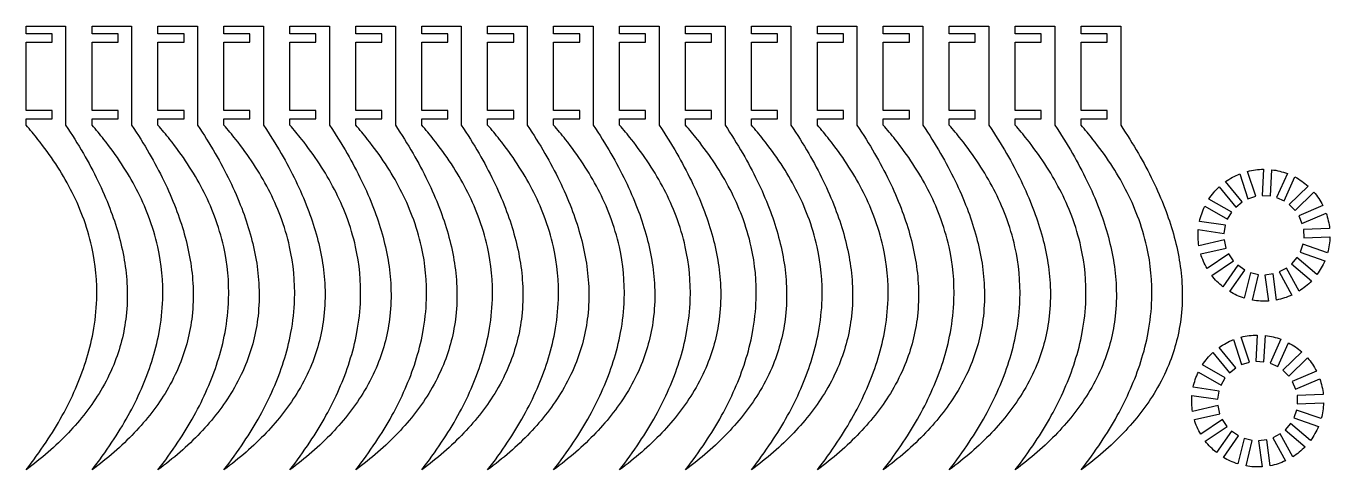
# Model space of a CAD drawing. Header units: metres. Extents: x 0.4 to 39.3, y 0.3 to 13.5.
import ezdxf

# ---------------------------------------------------------------- set-up
doc = ezdxf.new("R2010")
doc.units = ezdxf.units.M

msp = doc.modelspace()

# ---------------------------------------------------------------- linework, layer by layer
at = {"layer": 'Layer 1', "color": 0}
for points in [[(0.40826, 0.29257, 0.0186), (1.00317, 1.11783, 0.0203), (1.48703, 1.91277, 0.023), (1.8817, 2.70883, 0.0263), (2.19051, 3.52482, 0.031), (2.41035, 4.39572, 0.0379), (2.51837, 5.37926, 0.0633), (2.37123, 6.94665, 0.0357), (2.09619, 7.86302, 0.0292), (1.73746, 8.66335, 0.0254), (1.29256, 9.42169, 0.0223), (0.76229, 10.1552, 0.0119), (0.40802, 10.58134), (0.40802, 10.77142), (1.18694, 10.77142), (1.18694, 11.01945), (0.40802, 11.01945), (0.40802, 13.05056), (1.18694, 13.05056), (1.18694, 13.29859), (0.40802, 13.29859), (0.40802, 13.53409), (1.58913, 13.53409), (1.58918, 10.58134, -0.0162), (2.11826, 9.73241, -0.0181), (2.55187, 8.9172, -0.0212), (2.90715, 8.10074, -0.0231), (3.16297, 7.33379, -0.0269), (3.33891, 6.55497, -0.0312), (3.42357, 5.75968, -0.0384), (3.39466, 4.88445, -0.0699), (3.02313, 3.42934, -0.0369), (2.63929, 2.66152, -0.0303), (2.19111, 2.00345, -0.0261), (1.66974, 1.39767, -0.0229), (1.06903, 0.82422, -0.0195), (0.40826, 0.29257)], [(2.37677, 0.29257, 0.0186), (2.97167, 1.11783, 0.0203), (3.45554, 1.91277, 0.023), (3.8502, 2.70883, 0.0263), (4.15902, 3.52482, 0.031), (4.37885, 4.39572, 0.0379), (4.48688, 5.37926, 0.0633), (4.33974, 6.94665, 0.0357), (4.06469, 7.86302, 0.0292), (3.70596, 8.66335, 0.0254), (3.26106, 9.42169, 0.0223), (2.73079, 10.1552, 0.0119), (2.37653, 10.58134), (2.37653, 10.77142), (3.15544, 10.77142), (3.15544, 11.01945), (2.37653, 11.01945), (2.37653, 13.05056), (3.15544, 13.05056), (3.15544, 13.29859), (2.37653, 13.29859), (2.37653, 13.53409), (3.55763, 13.53409), (3.55769, 10.58134, -0.0162), (4.08677, 9.73241, -0.0181), (4.52037, 8.9172, -0.0212), (4.87565, 8.10074, -0.0231), (5.13147, 7.33379, -0.0269), (5.30741, 6.55497, -0.0312), (5.39208, 5.75968, -0.0384), (5.36316, 4.88445, -0.0699), (4.99163, 3.42934, -0.0369), (4.6078, 2.66152, -0.0303), (4.15961, 2.00345, -0.0261), (3.63824, 1.39767, -0.0229), (3.03753, 0.82422, -0.0195), (2.37677, 0.29257)], [(4.34527, 0.29257, 0.0186), (4.94017, 1.11783, 0.0203), (5.42404, 1.91277, 0.023), (5.81871, 2.70883, 0.0263), (6.12752, 3.52482, 0.031), (6.34736, 4.39572, 0.0379), (6.45538, 5.37926, 0.0633), (6.30824, 6.94665, 0.0357), (6.0332, 7.86302, 0.0292), (5.67447, 8.66335, 0.0254), (5.22957, 9.42169, 0.0223), (4.6993, 10.1552, 0.0119), (4.34503, 10.58134), (4.34503, 10.77142), (5.12395, 10.77142), (5.12395, 11.01945), (4.34503, 11.01945), (4.34503, 13.05056), (5.12395, 13.05056), (5.12395, 13.29859), (4.34503, 13.29859), (4.34503, 13.53409), (5.52613, 13.53409), (5.52619, 10.58134, -0.0162), (6.05527, 9.73241, -0.0181), (6.48888, 8.9172, -0.0212), (6.84415, 8.10074, -0.0231), (7.09997, 7.33379, -0.0269), (7.27592, 6.55497, -0.0312), (7.36058, 5.75968, -0.0384), (7.33167, 4.88445, -0.0699), (6.96014, 3.42934, -0.0369), (6.5763, 2.66152, -0.0303), (6.12811, 2.00345, -0.0261), (5.60674, 1.39767, -0.0229), (5.00604, 0.82422, -0.0195), (4.34527, 0.29257)], [(6.31377, 0.29257, 0.0186), (6.90868, 1.11783, 0.0203), (7.39255, 1.91277, 0.023), (7.78721, 2.70883, 0.0263), (8.09602, 3.52482, 0.031), (8.31586, 4.39572, 0.0379), (8.42389, 5.37926, 0.0633), (8.27675, 6.94665, 0.0357), (8.0017, 7.86302, 0.0292), (7.64297, 8.66335, 0.0254), (7.19807, 9.42169, 0.0223), (6.6678, 10.1552, 0.0119), (6.31353, 10.58134), (6.31353, 10.77142), (7.09245, 10.77142), (7.09245, 11.01945), (6.31353, 11.01945), (6.31353, 13.05056), (7.09245, 13.05056), (7.09245, 13.29859), (6.31353, 13.29859), (6.31353, 13.53409), (7.49464, 13.53409), (7.49469, 10.58134, -0.0162), (8.02377, 9.73241, -0.0181), (8.45738, 8.9172, -0.0212), (8.81266, 8.10074, -0.0231), (9.06848, 7.33379, -0.0269), (9.24442, 6.55497, -0.0312), (9.32908, 5.75968, -0.0384), (9.30017, 4.88445, -0.0699), (8.92864, 3.42934, -0.0369), (8.54481, 2.66152, -0.0303), (8.09662, 2.00345, -0.0261), (7.57525, 1.39767, -0.0229), (6.97454, 0.82422, -0.0195), (6.31377, 0.29257)], [(8.28228, 0.29257, 0.0186), (8.87718, 1.11783, 0.0203), (9.36105, 1.91277, 0.023), (9.75571, 2.70883, 0.0263), (10.06453, 3.52482, 0.031), (10.28437, 4.39572, 0.0379), (10.39239, 5.37926, 0.0633), (10.24525, 6.94665, 0.0357), (9.9702, 7.86302, 0.0292), (9.61148, 8.66335, 0.0254), (9.16657, 9.42169, 0.0223), (8.6363, 10.1552, 0.0119), (8.28204, 10.58134), (8.28204, 10.77142), (9.06096, 10.77142), (9.06096, 11.01945), (8.28204, 11.01945), (8.28204, 13.05056), (9.06096, 13.05056), (9.06096, 13.29859), (8.28204, 13.29859), (8.28204, 13.53409), (9.46314, 13.53409), (9.4632, 10.58134, -0.0162), (9.99228, 9.73241, -0.0181), (10.42589, 8.9172, -0.0212), (10.78116, 8.10074, -0.0231), (11.03698, 7.33379, -0.0269), (11.21292, 6.55497, -0.0312), (11.29759, 5.75968, -0.0384), (11.26868, 4.88445, -0.0699), (10.89715, 3.42934, -0.0369), (10.51331, 2.66152, -0.0303), (10.06512, 2.00345, -0.0261), (9.54375, 1.39767, -0.0229), (8.94305, 0.82422, -0.0195), (8.28228, 0.29257)], [(10.25078, 0.29257, 0.0186), (10.84569, 1.11783, 0.0203), (11.32955, 1.91277, 0.023), (11.72422, 2.70883, 0.0263), (12.03303, 3.52482, 0.031), (12.25287, 4.39572, 0.0379), (12.36089, 5.37926, 0.0633), (12.21375, 6.94665, 0.0357), (11.93871, 7.86302, 0.0292), (11.57998, 8.66335, 0.0254), (11.13508, 9.42169, 0.0223), (10.60481, 10.1552, 0.0119), (10.25054, 10.58134), (10.25054, 10.77142), (11.02946, 10.77142), (11.02946, 11.01945), (10.25054, 11.01945), (10.25054, 13.05056), (11.02946, 13.05056), (11.02946, 13.29859), (10.25054, 13.29859), (10.25054, 13.53409), (11.43164, 13.53409), (11.4317, 10.58134, -0.0162), (11.96078, 9.73241, -0.0181), (12.39439, 8.9172, -0.0212), (12.74967, 8.10074, -0.0231), (13.00548, 7.33379, -0.0269), (13.18143, 6.55497, -0.0312), (13.26609, 5.75968, -0.0384), (13.23718, 4.88445, -0.0699), (12.86565, 3.42934, -0.0369), (12.48181, 2.66152, -0.0303), (12.03363, 2.00345, -0.0261), (11.51226, 1.39767, -0.0229), (10.91155, 0.82422, -0.0195), (10.25078, 0.29257)], [(12.21929, 0.29257, 0.0186), (12.81419, 1.11783, 0.0203), (13.29806, 1.91277, 0.023), (13.69272, 2.70883, 0.0263), (14.00154, 3.52482, 0.031), (14.22137, 4.39572, 0.0379), (14.3294, 5.37926, 0.0633), (14.18226, 6.94665, 0.0357), (13.90721, 7.86302, 0.0292), (13.54848, 8.66335, 0.0254), (13.10358, 9.42169, 0.0223), (12.57331, 10.1552, 0.0119), (12.21905, 10.58134), (12.21905, 10.77142), (12.99796, 10.77142), (12.99796, 11.01945), (12.21905, 11.01945), (12.21905, 13.05056), (12.99796, 13.05056), (12.99796, 13.29859), (12.21905, 13.29859), (12.21905, 13.53409), (13.40015, 13.53409), (13.40021, 10.58134, -0.0162), (13.92929, 9.73241, -0.0181), (14.36289, 8.9172, -0.0212), (14.71817, 8.10074, -0.0231), (14.97399, 7.33379, -0.0269), (15.14993, 6.55497, -0.0312), (15.2346, 5.75968, -0.0384), (15.20568, 4.88445, -0.0699), (14.83415, 3.42934, -0.0369), (14.45032, 2.66152, -0.0303), (14.00213, 2.00345, -0.0261), (13.48076, 1.39767, -0.0229), (12.88005, 0.82422, -0.0195), (12.21929, 0.29257)], [(14.18779, 0.29257, 0.0186), (14.78269, 1.11783, 0.0203), (15.26656, 1.91277, 0.023), (15.66123, 2.70883, 0.0263), (15.97004, 3.52482, 0.031), (16.18988, 4.39572, 0.0379), (16.2979, 5.37926, 0.0633), (16.15076, 6.94665, 0.0357), (15.87572, 7.86302, 0.0292), (15.51699, 8.66335, 0.0254), (15.07209, 9.42169, 0.0223), (14.54182, 10.1552, 0.0119), (14.18755, 10.58134), (14.18755, 10.77142), (14.96647, 10.77142), (14.96647, 11.01945), (14.18755, 11.01945), (14.18755, 13.05056), (14.96647, 13.05056), (14.96647, 13.29859), (14.18755, 13.29859), (14.18755, 13.53409), (15.36865, 13.53409), (15.36871, 10.58134, -0.0162), (15.89779, 9.73241, -0.0181), (16.3314, 8.9172, -0.0212), (16.68667, 8.10074, -0.0231), (16.94249, 7.33379, -0.0269), (17.11844, 6.55497, -0.0312), (17.2031, 5.75968, -0.0384), (17.17419, 4.88445, -0.0699), (16.80266, 3.42934, -0.0369), (16.41882, 2.66152, -0.0303), (15.97063, 2.00345, -0.0261), (15.44926, 1.39767, -0.0229), (14.84856, 0.82422, -0.0195), (14.18779, 0.29257)], [(16.15629, 0.29257, 0.0186), (16.7512, 1.11783, 0.0203), (17.23507, 1.91277, 0.023), (17.62973, 2.70883, 0.0263), (17.93854, 3.52482, 0.031), (18.15838, 4.39572, 0.0379), (18.26641, 5.37926, 0.0633), (18.11927, 6.94665, 0.0357), (17.84422, 7.86302, 0.0292), (17.48549, 8.66335, 0.0254), (17.04059, 9.42169, 0.0223), (16.51032, 10.1552, 0.0119), (16.15605, 10.58134), (16.15605, 10.77142), (16.93497, 10.77142), (16.93497, 11.01945), (16.15605, 11.01945), (16.15605, 13.05056), (16.93497, 13.05056), (16.93497, 13.29859), (16.15605, 13.29859), (16.15605, 13.53409), (17.33716, 13.53409), (17.33721, 10.58134, -0.0162), (17.86629, 9.73241, -0.0181), (18.2999, 8.9172, -0.0212), (18.65518, 8.10074, -0.0231), (18.911, 7.33379, -0.0269), (19.08694, 6.55497, -0.0312), (19.1716, 5.75968, -0.0384), (19.14269, 4.88445, -0.0699), (18.77116, 3.42934, -0.0369), (18.38732, 2.66152, -0.0303), (17.93914, 2.00345, -0.0261), (17.41777, 1.39767, -0.0229), (16.81706, 0.82422, -0.0195), (16.15629, 0.29257)], [(18.1248, 0.29257, 0.0186), (18.7197, 1.11783, 0.0203), (19.20357, 1.91277, 0.023), (19.59823, 2.70883, 0.0263), (19.90705, 3.52482, 0.031), (20.12689, 4.39572, 0.0379), (20.23491, 5.37926, 0.0633), (20.08777, 6.94665, 0.0357), (19.81272, 7.86302, 0.0292), (19.454, 8.66335, 0.0254), (19.00909, 9.42169, 0.0223), (18.47882, 10.1552, 0.0119), (18.12456, 10.58134), (18.12456, 10.77142), (18.90348, 10.77142), (18.90348, 11.01945), (18.12456, 11.01945), (18.12456, 13.05056), (18.90348, 13.05056), (18.90348, 13.29859), (18.12456, 13.29859), (18.12456, 13.53409), (19.30566, 13.53409), (19.30572, 10.58134, -0.0162), (19.8348, 9.73241, -0.0181), (20.26841, 8.9172, -0.0212), (20.62368, 8.10074, -0.0231), (20.8795, 7.33379, -0.0269), (21.05544, 6.55497, -0.0312), (21.14011, 5.75968, -0.0384), (21.1112, 4.88445, -0.0699), (20.73967, 3.42934, -0.0369), (20.35583, 2.66152, -0.0303), (19.90764, 2.00345, -0.0261), (19.38627, 1.39767, -0.0229), (18.78557, 0.82422, -0.0195), (18.1248, 0.29257)], [(20.0933, 0.29257, 0.0186), (20.68821, 1.11783, 0.0203), (21.17207, 1.91277, 0.023), (21.56674, 2.70883, 0.0263), (21.87555, 3.52482, 0.031), (22.09539, 4.39572, 0.0379), (22.20341, 5.37926, 0.0633), (22.05627, 6.94665, 0.0357), (21.78123, 7.86302, 0.0292), (21.4225, 8.66335, 0.0254), (20.9776, 9.42169, 0.0223), (20.44733, 10.1552, 0.0119), (20.09306, 10.58134), (20.09306, 10.77142), (20.87198, 10.77142), (20.87198, 11.01945), (20.09306, 11.01945), (20.09306, 13.05056), (20.87198, 13.05056), (20.87198, 13.29859), (20.09306, 13.29859), (20.09306, 13.53409), (21.27416, 13.53409), (21.27422, 10.58134, -0.0162), (21.8033, 9.73241, -0.0181), (22.23691, 8.9172, -0.0212), (22.59219, 8.10074, -0.0231), (22.848, 7.33379, -0.0269), (23.02395, 6.55497, -0.0312), (23.10861, 5.75968, -0.0384), (23.0797, 4.88445, -0.0699), (22.70817, 3.42934, -0.0369), (22.32433, 2.66152, -0.0303), (21.87615, 2.00345, -0.0261), (21.35478, 1.39767, -0.0229), (20.75407, 0.82422, -0.0195), (20.0933, 0.29257)], [(22.0618, 0.29257, 0.0186), (22.65671, 1.11783, 0.0203), (23.14058, 1.91277, 0.023), (23.53524, 2.70883, 0.0263), (23.84406, 3.52482, 0.031), (24.06389, 4.39572, 0.0379), (24.17192, 5.37926, 0.0633), (24.02478, 6.94665, 0.0357), (23.74973, 7.86302, 0.0292), (23.391, 8.66335, 0.0254), (22.9461, 9.42169, 0.0223), (22.41583, 10.1552, 0.0119), (22.06157, 10.58134), (22.06157, 10.77142), (22.84048, 10.77142), (22.84048, 11.01945), (22.06157, 11.01945), (22.06157, 13.05056), (22.84048, 13.05056), (22.84048, 13.29859), (22.06157, 13.29859), (22.06157, 13.53409), (23.24267, 13.53409), (23.24273, 10.58134, -0.0162), (23.77181, 9.73241, -0.0181), (24.20541, 8.9172, -0.0212), (24.56069, 8.10074, -0.0231), (24.81651, 7.33379, -0.0269), (24.99245, 6.55497, -0.0312), (25.07712, 5.75968, -0.0384), (25.0482, 4.88445, -0.0699), (24.67667, 3.42934, -0.0369), (24.29284, 2.66152, -0.0303), (23.84465, 2.00345, -0.0261), (23.32328, 1.39767, -0.0229), (22.72257, 0.82422, -0.0195), (22.0618, 0.29257)], [(24.03031, 0.29257, 0.0186), (24.62521, 1.11783, 0.0203), (25.10908, 1.91277, 0.023), (25.50375, 2.70883, 0.0263), (25.81256, 3.52482, 0.031), (26.0324, 4.39572, 0.0379), (26.14042, 5.37926, 0.0633), (25.99328, 6.94665, 0.0357), (25.71824, 7.86302, 0.0292), (25.35951, 8.66335, 0.0254), (24.91461, 9.42169, 0.0223), (24.38434, 10.1552, 0.0119), (24.03007, 10.58134), (24.03007, 10.77142), (24.80899, 10.77142), (24.80899, 11.01945), (24.03007, 11.01945), (24.03007, 13.05056), (24.80899, 13.05056), (24.80899, 13.29859), (24.03007, 13.29859), (24.03007, 13.53409), (25.21117, 13.53409), (25.21123, 10.58134, -0.0162), (25.74031, 9.73241, -0.0181), (26.17392, 8.9172, -0.0212), (26.52919, 8.10074, -0.0231), (26.78501, 7.33379, -0.0269), (26.96096, 6.55497, -0.0312), (27.04562, 5.75968, -0.0384), (27.01671, 4.88445, -0.0699), (26.64518, 3.42934, -0.0369), (26.26134, 2.66152, -0.0303), (25.81315, 2.00345, -0.0261), (25.29178, 1.39767, -0.0229), (24.69108, 0.82422, -0.0195), (24.03031, 0.29257)], [(25.99881, 0.29257, 0.0186), (26.59372, 1.11783, 0.0203), (27.07758, 1.91277, 0.023), (27.47225, 2.70883, 0.0263), (27.78106, 3.52482, 0.031), (28.0009, 4.39572, 0.0379), (28.10893, 5.37926, 0.0633), (27.96179, 6.94665, 0.0357), (27.68674, 7.86302, 0.0292), (27.32801, 8.66335, 0.0254), (26.88311, 9.42169, 0.0223), (26.35284, 10.1552, 0.0119), (25.99857, 10.58134), (25.99857, 10.77142), (26.77749, 10.77142), (26.77749, 11.01945), (25.99857, 11.01945), (25.99857, 13.05056), (26.77749, 13.05056), (26.77749, 13.29859), (25.99857, 13.29859), (25.99857, 13.53409), (27.17968, 13.53409), (27.17973, 10.58134, -0.0162), (27.70881, 9.73241, -0.0181), (28.14242, 8.9172, -0.0212), (28.4977, 8.10074, -0.0231), (28.75352, 7.33379, -0.0269), (28.92946, 6.55497, -0.0312), (29.01412, 5.75968, -0.0384), (28.98521, 4.88445, -0.0699), (28.61368, 3.42934, -0.0369), (28.22984, 2.66152, -0.0303), (27.78166, 2.00345, -0.0261), (27.26029, 1.39767, -0.0229), (26.65958, 0.82422, -0.0195), (25.99881, 0.29257)], [(27.96732, 0.29257, 0.0186), (28.56222, 1.11783, 0.0203), (29.04609, 1.91277, 0.023), (29.44075, 2.70883, 0.0263), (29.74957, 3.52482, 0.031), (29.9694, 4.39572, 0.0379), (30.07743, 5.37926, 0.0633), (29.93029, 6.94665, 0.0357), (29.65524, 7.86302, 0.0292), (29.29651, 8.66335, 0.0254), (28.85161, 9.42169, 0.0223), (28.32134, 10.1552, 0.0119), (27.96708, 10.58134), (27.96708, 10.77142), (28.746, 10.77142), (28.746, 11.01945), (27.96708, 11.01945), (27.96708, 13.05056), (28.746, 13.05056), (28.746, 13.29859), (27.96708, 13.29859), (27.96708, 13.53409), (29.14818, 13.53409), (29.14824, 10.58134, -0.0162), (29.67732, 9.73241, -0.0181), (30.11093, 8.9172, -0.0212), (30.4662, 8.10074, -0.0231), (30.72202, 7.33379, -0.0269), (30.89796, 6.55497, -0.0312), (30.98263, 5.75968, -0.0384), (30.95372, 4.88445, -0.0699), (30.58219, 3.42934, -0.0369), (30.19835, 2.66152, -0.0303), (29.75016, 2.00345, -0.0261), (29.22879, 1.39767, -0.0229), (28.62809, 0.82422, -0.0195), (27.96732, 0.29257)], [(29.93582, 0.29257, 0.0186), (30.53073, 1.11783, 0.0203), (31.01459, 1.91277, 0.023), (31.40926, 2.70883, 0.0263), (31.71807, 3.52482, 0.031), (31.93791, 4.39572, 0.0379), (32.04593, 5.37926, 0.0633), (31.89879, 6.94665, 0.0357), (31.62375, 7.86302, 0.0292), (31.26502, 8.66335, 0.0254), (30.82012, 9.42169, 0.0223), (30.28985, 10.1552, 0.0119), (29.93558, 10.58134), (29.93558, 10.77142), (30.7145, 10.77142), (30.7145, 11.01945), (29.93558, 11.01945), (29.93558, 13.05056), (30.7145, 13.05056), (30.7145, 13.29859), (29.93558, 13.29859), (29.93558, 13.53409), (31.11668, 13.53409), (31.11674, 10.58134, -0.0162), (31.64582, 9.73241, -0.0181), (32.07943, 8.9172, -0.0212), (32.43471, 8.10074, -0.0231), (32.69052, 7.33379, -0.0269), (32.86647, 6.55497, -0.0312), (32.95113, 5.75968, -0.0384), (32.92222, 4.88445, -0.0699), (32.55069, 3.42934, -0.0369), (32.16685, 2.66152, -0.0303), (31.71867, 2.00345, -0.0261), (31.1973, 1.39767, -0.0229), (30.59659, 0.82422, -0.0195), (29.93582, 0.29257)], [(31.90432, 0.29257, 0.0186), (32.49923, 1.11783, 0.0203), (32.9831, 1.91277, 0.023), (33.37776, 2.70883, 0.0263), (33.68658, 3.52482, 0.031), (33.90641, 4.39572, 0.0379), (34.01444, 5.37926, 0.0633), (33.8673, 6.94665, 0.0357), (33.59225, 7.86302, 0.0292), (33.23352, 8.66335, 0.0254), (32.78862, 9.42169, 0.0223), (32.25835, 10.1552, 0.0119), (31.90409, 10.58134), (31.90409, 10.77142), (32.683, 10.77142), (32.683, 11.01945), (31.90409, 11.01945), (31.90409, 13.05056), (32.683, 13.05056), (32.683, 13.29859), (31.90409, 13.29859), (31.90409, 13.53409), (33.08519, 13.53409), (33.08525, 10.58134, -0.0162), (33.61433, 9.73241, -0.0181), (34.04793, 8.9172, -0.0212), (34.40321, 8.10074, -0.0231), (34.65903, 7.33379, -0.0269), (34.83497, 6.55497, -0.0312), (34.91964, 5.75968, -0.0384), (34.89072, 4.88445, -0.0699), (34.51919, 3.42934, -0.0369), (34.13536, 2.66152, -0.0303), (33.68717, 2.00345, -0.0261), (33.1658, 1.39767, -0.0229), (32.56509, 0.82422, -0.0195), (31.90432, 0.29257)], [(37.34914, 9.26223), (37.30572, 8.47994), (37.55337, 8.4662), (37.59679, 9.24849, -0.061), (38.06123, 9.13471), (37.73815, 8.42093), (37.96412, 8.31866), (38.28719, 9.03243, -0.061), (38.67918, 8.75856), (38.12007, 8.2097), (38.29382, 8.0327), (38.85293, 8.58157, -0.061), (39.11951, 8.18459), (38.39988, 7.87476), (38.49797, 7.64694), (39.2176, 7.95678, -0.061), (39.32277, 7.49031), (38.53981, 7.46136), (38.54898, 7.2135), (39.33193, 7.24245, -0.061), (39.2615, 6.76949), (38.52095, 7.02533), (38.43996, 6.79089), (39.18051, 6.53505, -0.061), (38.94397, 6.11947), (38.34586, 6.62555), (38.18565, 6.4362), (38.78376, 5.93012, -0.061), (38.41308, 5.62805), (38.03817, 6.31602), (37.82037, 6.19734), (38.19528, 5.50937, -0.061), (37.74051, 5.3616), (37.63944, 6.13855), (37.39348, 6.10655), (37.49455, 5.32961, -0.061), (37.01711, 5.3561), (37.20353, 6.11709), (36.96262, 6.17611), (36.7762, 5.41512, -0.061), (36.34057, 5.6123), (36.7893, 6.25456), (36.58598, 6.39661), (36.13725, 5.75435, -0.061), (35.80226, 6.09559), (36.4527, 6.53238), (36.31443, 6.73829), (35.66399, 6.3015, -0.061), (35.47489, 6.7407), (36.2392, 6.91303), (36.18464, 7.15498), (35.42034, 6.98266, -0.061), (35.40267, 7.46051), (36.17761, 7.3451), (36.21415, 7.59042), (35.4392, 7.70583, -0.061), (35.59535, 8.1578), (36.27627, 7.77024), (36.39896, 7.9858), (35.71804, 8.37336, -0.061), (36.02691, 8.7384), (36.52185, 8.13104), (36.71412, 8.28772), (36.21918, 8.89509, -0.061), (36.63906, 9.1239), (36.88117, 8.37876), (37.11706, 8.4554), (36.87495, 9.20055, -0.061), (37.34914, 9.26223)], [(37.15892, 4.31675), (37.11551, 3.53446), (37.36316, 3.52072), (37.40657, 4.303, -0.061), (37.87102, 4.18923), (37.54794, 3.47545), (37.7739, 3.37317), (38.09698, 4.08695, -0.061), (38.48896, 3.81308), (37.92986, 3.26421), (38.10361, 3.08721), (38.66272, 3.63608, -0.061), (38.9293, 3.23911), (38.20967, 2.92927), (38.30776, 2.70146), (39.02738, 3.01129, -0.061), (39.13256, 2.54483), (38.3496, 2.51587), (38.35877, 2.26801), (39.14172, 2.29696, -0.061), (39.07129, 1.824), (38.33074, 2.07984), (38.24975, 1.84541), (38.99029, 1.58957, -0.061), (38.75376, 1.17399), (38.15565, 1.68007), (37.99543, 1.49072), (38.59355, 0.98464, -0.061), (38.22287, 0.68257), (37.84796, 1.37054), (37.63016, 1.25185), (38.00507, 0.56388, -0.061), (37.5503, 0.41612), (37.44923, 1.19306), (37.20327, 1.16107), (37.30434, 0.38412, -0.061), (36.8269, 0.41062), (37.01332, 1.17161), (36.77241, 1.23062), (36.58599, 0.46963, -0.061), (36.15036, 0.66681), (36.59909, 1.30907), (36.39577, 1.45113), (35.94704, 0.80887, -0.061), (35.61205, 1.1501), (36.26249, 1.58689), (36.12422, 1.7928), (35.47378, 1.35602, -0.061), (35.28468, 1.79522), (36.04899, 1.96754), (35.99443, 2.2095), (35.23013, 2.03717, -0.061), (35.21246, 2.51502), (35.9874, 2.39961), (36.02394, 2.64494), (35.24899, 2.76035, -0.061), (35.40514, 3.21232), (36.08606, 2.82476), (36.20875, 3.04032), (35.52783, 3.42788, -0.061), (35.8367, 3.79292), (36.33164, 3.18555), (36.52391, 3.34224), (36.02897, 3.9496, -0.061), (36.44885, 4.17842), (36.69096, 3.43327), (36.92685, 3.50992), (36.68474, 4.25506, -0.061), (37.15892, 4.31675)]]:
    msp.add_lwpolyline(points, format="xyb", close=True, dxfattribs=at)

doc.saveas('drawing.dxf')
